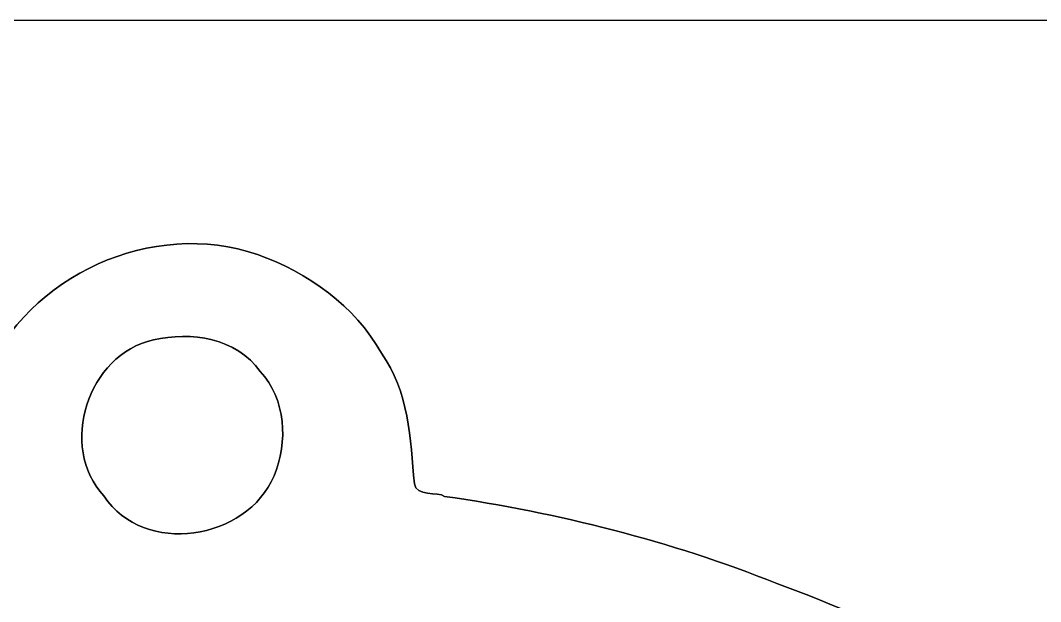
# Model space of a CAD drawing. Header units: centimetres. Extents: x -16.8 to 16.8, y -16.7 to 16.7.
# Drawn here: x -1.4 to 7.69, y 11.49 to 16.67 of the extents above; entities that cross this region are included whole.
import ezdxf

# ---------------------------------------------------------------- set-up
doc = ezdxf.new("R2010")
doc.units = ezdxf.units.CM
doc.header["$MEASUREMENT"] = 0
doc.layers.add('Layer 1', color=7, linetype='Continuous')

msp = doc.modelspace()

# ---------------------------------------------------------------- linework, layer by layer
at = {"layer": 'Layer 1', "color": 7}
for points, knots in [([(-16.77458, 16.66875), (-16.77458, 16.66875), (16.77458, 16.66875), (16.77458, 16.66875), (16.77458, 16.66875), (16.77458, 16.66875), (16.77458, -16.66875), (16.77458, -16.66875), (16.77458, -16.66875), (16.77458, -16.66875), (-16.77458, -16.66875), (-16.77458, -16.66875), (-16.77458, -16.66875), (-16.77458, -16.66875), (-16.77458, 16.66875), (-16.77458, 16.66875), (-16.77458, 16.66875), (-16.77458, 16.66875), (-16.77458, 16.66875), (-16.77458, 16.66875)], [0, 0, 0, 0, 0.1666667, 0.1666667, 0.1666667, 0.1666667, 0.3333333, 0.3333333, 0.3333333, 0.3333333, 0.5, 0.5, 0.5, 0.5, 0.6666667, 0.6666667, 0.6666667, 0.6666667, 1, 1, 1, 1]), ([(-1.71203, 13.49446), (-1.89653, 13.16567), (-1.86055, 12.77655), (-1.90359, 12.41566), (-1.90359, 12.41566), (-4.60622, 11.98739), (-7.19138, 10.78371), (-9.21138, 8.93022), (-9.21138, 8.93022), (-11.68365, 6.73735), (-13.31666, 3.63044), (-13.72658, 0.35172), (-13.72658, 0.35172), (-13.97706, -1.89336), (-13.72976, -4.20688), (-12.91484, -6.31896), (-12.91484, -6.31896), (-12.16343, -8.25394), (-10.96857, -10.01148), (-9.46397, -11.43952), (-9.46397, -11.43952), (-7.84331, -12.97446), (-5.85399, -14.11217), (-3.7151, -14.74893), (-3.7151, -14.74893), (-2.87655, -14.96166), (-2.03129, -15.16909), (-1.16734, -15.24423), (-1.16734, -15.24423), (0.01199, -15.39663), (1.20826, -15.32467), (2.3816, -15.15463), (2.3816, -15.15463), (3.49814, -15.00576), (4.58717, -14.69002), (5.63386, -14.27939), (5.63386, -14.27939), (6.59271, -13.90474), (7.48806, -13.38862), (8.34884, -12.82841), (8.34884, -12.82841), (10.24184, -11.50161), (11.83957, -9.73631), (12.89297, -7.67256), (12.89297, -7.67256), (13.7608, -5.97676), (14.2808, -4.10175), (14.40145, -2.20028), (14.40145, -2.20028), (14.44978, -0.89535), (14.37428, 0.42228), (14.07619, 1.69616), (14.07619, 1.69616), (13.53714, 4.0834), (12.32923, 6.30202), (10.67541, 8.10013), (10.67541, 8.10013), (9.17998, 9.64706), (7.36776, 10.91318), (5.34106, 11.65613), (5.34106, 11.65613), (4.39067, 12.0329), (3.39302, 12.28725), (2.38125, 12.43083), (2.38125, 12.43083), (2.31987, 12.47634), (2.12901, 12.42554), (2.11138, 12.54407), (2.11138, 12.54407), (2.07504, 12.9413), (2.06375, 13.37063), (1.81786, 13.70612), (1.81786, 13.70612), (1.58044, 14.12946), (1.16558, 14.42473), (0.71437, 14.58454), (0.71437, 14.58454), (-0.21414, 14.90627), (-1.33421, 14.40145), (-1.71203, 13.49446)], [0, 0, 0, 0, 0.047619, 0.047619, 0.047619, 0.047619, 0.0952381, 0.0952381, 0.0952381, 0.0952381, 0.1428571, 0.1428571, 0.1428571, 0.1428571, 0.1904762, 0.1904762, 0.1904762, 0.1904762, 0.2380952, 0.2380952, 0.2380952, 0.2380952, 0.2857143, 0.2857143, 0.2857143, 0.2857143, 0.3333333, 0.3333333, 0.3333333, 0.3333333, 0.3809524, 0.3809524, 0.3809524, 0.3809524, 0.4285714, 0.4285714, 0.4285714, 0.4285714, 0.4761905, 0.4761905, 0.4761905, 0.4761905, 0.5238095, 0.5238095, 0.5238095, 0.5238095, 0.5714286, 0.5714286, 0.5714286, 0.5714286, 0.6190476, 0.6190476, 0.6190476, 0.6190476, 0.6666667, 0.6666667, 0.6666667, 0.6666667, 0.7142857, 0.7142857, 0.7142857, 0.7142857, 0.7619048, 0.7619048, 0.7619048, 0.7619048, 0.8095238, 0.8095238, 0.8095238, 0.8095238, 0.8571429, 0.8571429, 0.8571429, 0.8571429, 0.9047619, 0.9047619, 0.9047619, 0.9047619, 1, 1, 1, 1]), ([(-0.21273, 13.8236), (0.12171, 13.90438), (0.52952, 13.83877), (0.73907, 13.54349), (0.73907, 13.54349), (0.96873, 13.29866), (0.98743, 12.91378), (0.86219, 12.61427), (0.86219, 12.61427), (0.62159, 12.04242), (-0.29704, 11.8932), (-0.65264, 12.43506), (-0.65264, 12.43506), (-1.06151, 12.87321), (-0.79657, 13.69836), (-0.21273, 13.8236)], [0, 0, 0, 0, 0.2, 0.2, 0.2, 0.2, 0.4, 0.4, 0.4, 0.4, 0.6, 0.6, 0.6, 0.6, 1, 1, 1, 1])]:
    msp.add_open_spline(points, degree=3, knots=knots, dxfattribs=at)
at = {"layer": 'Layer 1', "color": 252}
for points, knots in [([(-1.71203, 13.49446), (-1.33421, 14.40145), (-0.21414, 14.90627), (0.71437, 14.58454), (0.71437, 14.58454), (1.16558, 14.42473), (1.58044, 14.12946), (1.81786, 13.70612), (1.81786, 13.70612), (2.06375, 13.37063), (2.07504, 12.9413), (2.11138, 12.54407), (2.11138, 12.54407), (2.12901, 12.42554), (2.31987, 12.47634), (2.38125, 12.43083), (2.38125, 12.43083), (3.39302, 12.28725), (4.39067, 12.0329), (5.34106, 11.65613), (5.34106, 11.65613), (7.36776, 10.91318), (9.17998, 9.64706), (10.67541, 8.10013), (10.67541, 8.10013), (12.32923, 6.30202), (13.53714, 4.0834), (14.07619, 1.69616), (14.07619, 1.69616), (14.37428, 0.42228), (14.44978, -0.89535), (14.40145, -2.20028), (14.40145, -2.20028), (14.2808, -4.10175), (13.7608, -5.97676), (12.89297, -7.67256), (12.89297, -7.67256), (11.83957, -9.73631), (10.24184, -11.50161), (8.34884, -12.82841), (8.34884, -12.82841), (7.48806, -13.38862), (6.59271, -13.90474), (5.63386, -14.27939), (5.63386, -14.27939), (4.58717, -14.69002), (3.49814, -15.00576), (2.3816, -15.15463), (2.3816, -15.15463), (1.20826, -15.32467), (0.01199, -15.39663), (-1.16734, -15.24423), (-1.16734, -15.24423), (-2.03129, -15.16909), (-2.87655, -14.96166), (-3.7151, -14.74893), (-3.7151, -14.74893), (-5.85399, -14.11217), (-7.84331, -12.97446), (-9.46397, -11.43952), (-9.46397, -11.43952), (-10.96857, -10.01148), (-12.16343, -8.25394), (-12.91484, -6.31896), (-12.91484, -6.31896), (-13.72976, -4.20688), (-13.97706, -1.89336), (-13.72658, 0.35172), (-13.72658, 0.35172), (-13.31666, 3.63044), (-11.68365, 6.73735), (-9.21138, 8.93022), (-9.21138, 8.93022), (-7.19138, 10.78371), (-4.60622, 11.98739), (-1.90359, 12.41566), (-1.90359, 12.41566), (-1.86055, 12.77655), (-1.89653, 13.16567), (-1.71203, 13.49446), (-1.71203, 13.49446), (-1.71203, 13.49446), (-1.71203, 13.49446), (-1.71203, 13.49446)], [0, 0, 0, 0, 0.0454545, 0.0454545, 0.0454545, 0.0454545, 0.0909091, 0.0909091, 0.0909091, 0.0909091, 0.1363636, 0.1363636, 0.1363636, 0.1363636, 0.1818182, 0.1818182, 0.1818182, 0.1818182, 0.2272727, 0.2272727, 0.2272727, 0.2272727, 0.2727273, 0.2727273, 0.2727273, 0.2727273, 0.3181818, 0.3181818, 0.3181818, 0.3181818, 0.3636364, 0.3636364, 0.3636364, 0.3636364, 0.4090909, 0.4090909, 0.4090909, 0.4090909, 0.4545455, 0.4545455, 0.4545455, 0.4545455, 0.5, 0.5, 0.5, 0.5, 0.5454545, 0.5454545, 0.5454545, 0.5454545, 0.5909091, 0.5909091, 0.5909091, 0.5909091, 0.6363636, 0.6363636, 0.6363636, 0.6363636, 0.6818182, 0.6818182, 0.6818182, 0.6818182, 0.7272727, 0.7272727, 0.7272727, 0.7272727, 0.7727273, 0.7727273, 0.7727273, 0.7727273, 0.8181818, 0.8181818, 0.8181818, 0.8181818, 0.8636364, 0.8636364, 0.8636364, 0.8636364, 0.9090909, 0.9090909, 0.9090909, 0.9090909, 1, 1, 1, 1]), ([(-0.21273, 13.8236), (-0.79657, 13.69836), (-1.06151, 12.87321), (-0.65264, 12.43506), (-0.65264, 12.43506), (-0.29704, 11.8932), (0.62159, 12.04242), (0.86219, 12.61427), (0.86219, 12.61427), (0.98743, 12.91378), (0.96873, 13.29866), (0.73907, 13.54349), (0.73907, 13.54349), (0.52952, 13.83877), (0.12171, 13.90438), (-0.21273, 13.8236), (-0.21273, 13.8236), (-0.21273, 13.8236), (-0.21273, 13.8236), (-0.21273, 13.8236)], [0, 0, 0, 0, 0.1666667, 0.1666667, 0.1666667, 0.1666667, 0.3333333, 0.3333333, 0.3333333, 0.3333333, 0.5, 0.5, 0.5, 0.5, 0.6666667, 0.6666667, 0.6666667, 0.6666667, 1, 1, 1, 1])]:
    msp.add_open_spline(points, degree=3, knots=knots, dxfattribs=at)

doc.saveas('drawing.dxf')
